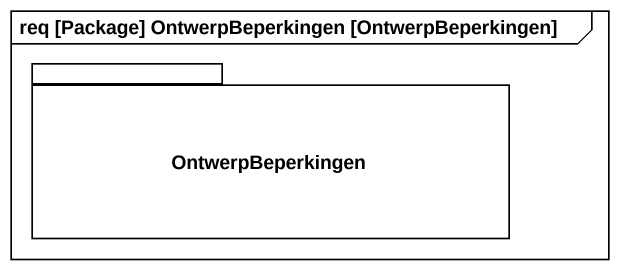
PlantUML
@startuml
mainframe req [Package] OntwerpBeperkingen [OntwerpBeperkingen]
package OntwerpBeperkingen {
}
@enduml
